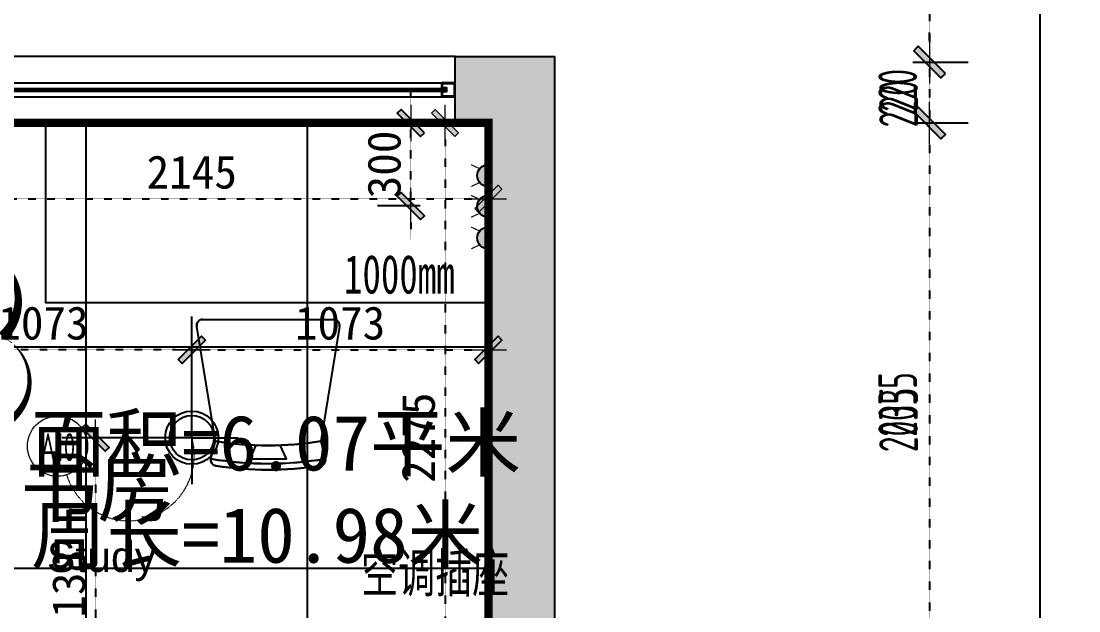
# Model space of a CAD drawing. Header units: millimetres. Extents: x -23568 to 99064, y -162914 to -58422.
# Drawn here: x 26095 to 29919, y -63049 to -60918 of the extents above; entities that cross this region are included whole.
import ezdxf
from ezdxf.enums import TextEntityAlignment as Align

# ---------------------------------------------------------------- set-up
doc = ezdxf.new("R2010")
doc.units = ezdxf.units.MM
doc.header["$LTSCALE"] = 0.01
doc.linetypes.add('ACAD_ISO03W100', pattern=[30, 12, -18])
doc.linetypes.add('HIDDEN', pattern=[9.525, 6.35, -3.175])
for name, color, linetype in [('AREA', 1, 'Continuous'), ('FC-【地面材质】', 250, 'Continuous'), ('FF-FURN【平面家具】', 51, 'Continuous'), ('FF-Win【窗】', 60, 'Continuous'), ('IFF-Furn', 51, 'Continuous'), ('LG-【灯具】', 22, 'Continuous'), ('P13-文字说明', 51, 'Continuous'), ('RC-Dim【灯具尺寸】', 2, 'Continuous'), ('RC-FUN【家具参考线】', 250, 'ACAD_ISO03W100'), ('WALL-【原始墙体】', 6, 'Continuous'), ('X▲【插座定位】', 30, 'Continuous')]:
    doc.layers.add(name, color=color, linetype=linetype)
for name, color, linetype, lineweight in [('FF-Dim【平面家具尺】', 44, 'Continuous', 0), ('Q◆【 新建墙体填充】', 51, 'Continuous', 0), ('X▲【平面开关】', 31, 'Continuous', 0)]:
    doc.layers.add(name, color=color, linetype=linetype, lineweight=lineweight)
doc.styles.add('Arial', font='arial.ttf')
doc.styles.add('CCD_DIM', font='ARCHS.SHX', dxfattribs={"width": 0.7})
doc.styles.add('中文字体', font='', dxfattribs={"width": 0.7})
doc.styles.add('宋体', font='')
doc.styles.add('幼圆', font='SIMYOU.TTF')
doc.styles.add('黑体', font='simhei.ttf')
doc.styles.get('中文字体').set_extended_font_data('SimSun')
doc.styles.get('宋体').set_extended_font_data('SimSun')
doc.linetypes.add('ZIGZAG', pattern='A,0.00254,-5.08,[131,ltypeshp.shx,S=5.08,R=0,X=-5.08,Y=0],-10.16,[131,ltypeshp.shx,S=5.08,R=180,X=5.08,Y=0],-5.08', length=20.32254)
doc.dimstyles.new('知乐家-尺寸1：60', dxfattribs={"dimscale": 60, "dimtxt": 2, "dimasz": 1, "dimexe": 2, "dimexo": 2, "dimgap": 0.6, "dimtad": 1, "dimdec": 0, "dimdsep": 46, "dimtxsty": '宋体', "dimblk": 'WS-cj', "dimcen": 1, "dimclrd": 44, "dimclre": 44, "dimclrt": 2, "dimadec": 0, "dimazin": 2, "dimtfac": 1, "dimtdec": 4, "dimtix": 1, "dimtmove": 2, "dimatfit": 3, "dimldrblk": 'CCD_Leader_Arrow', "dimfxl": 0, "dimtolj": 1, "dimarcsym": 0})
doc.dimstyles.new('鹿白1：70', dxfattribs={"dimscale": 70, "dimtxt": 2, "dimasz": 1, "dimexe": 2, "dimexo": 2, "dimgap": 0.6, "dimtad": 1, "dimdec": 0, "dimrnd": 5, "dimdsep": 46, "dimtxsty": 'CCD_DIM', "dimblk": 'WS-cj', "dimcen": 1, "dimclrd": 44, "dimclre": 44, "dimclrt": 2, "dimadec": 0, "dimazin": 2, "dimtfac": 1, "dimtdec": 0, "dimtix": 1, "dimtmove": 2, "dimatfit": 3, "dimldrblk": 'CCD_Leader_Arrow', "dimfxl": 0, "dimtolj": 1, "dimarcsym": 0})

# ---------------------------------------------------------------- blocks, each defined once
blk = doc.blocks.new('8686')
at = {"layer": 'RC-FUN【家具参考线】'}
h = blk.add_hatch(color=250, dxfattribs=at)
h.dxf.hatch_style = 1
h.paths.add_polyline_path([(137729.7, -326943.4), (137369.7, -326943.4), (137369.7, -327183.4), (137489.7, -327183.4), (137489.7, -329458.4), (136549.7, -329458.4), (136549.7, -329698.4), (137729.7, -329698.4)])
at = {"layer": 'RC-FUN【家具参考线】', "color": 250}
for p, q in [((137369.7, -326943.4), (134854.7, -326943.4)), ((137369.7, -327183.4), (137369.7, -326943.4)), ((137369.7, -326943.4), (137729.7, -326943.4)), ((137729.7, -329698.4), (137729.7, -326943.4)), ((134904.7, -327038.4), (137319.7, -327038.4)), ((134904.7, -327058.4), (137319.7, -327058.4)), ((137369.7, -327038.4), (137319.7, -327038.4)), ((137319.7, -327038.4), (137319.7, -327058.4)), ((137319.7, -327058.4), (137334.7, -327058.4)), ((137366.7, -327041.4), (137322.7, -327041.4)), ((137322.7, -327041.4), (137322.7, -327055.4)), ((137322.7, -327055.4), (137337.7, -327055.4)), ((137334.7, -327058.4), (137334.7, -327068.4)), ((137337.7, -327055.4), (137337.7, -327071.4)), ((137366.7, -327085.4), (137366.7, -327041.4)), ((137369.7, -327088.4), (137369.7, -327038.4)), ((134904.7, -327068.4), (137319.7, -327068.4)), ((134904.7, -327088.4), (137319.7, -327088.4)), ((137334.7, -327068.4), (137319.7, -327068.4)), ((137319.7, -327068.4), (137319.7, -327088.4)), ((137319.7, -327088.4), (137369.7, -327088.4)), ((137337.7, -327071.4), (137322.7, -327071.4)), ((137322.7, -327071.4), (137322.7, -327085.4)), ((137322.7, -327085.4), (137366.7, -327085.4)), ((137369.7, -327183.4), (134854.7, -327183.4)), ((135889.7, -327833.4), (135889.7, -327183.4)), ((135889.7, -327183.4), (137489.7, -327183.4)), ((137489.7, -327183.4), (137369.7, -327183.4)), ((137489.7, -329458.4), (137489.7, -327183.4)), ((137489.7, -327183.4), (137489.7, -327833.4)), ((137489.7, -327833.4), (135889.7, -327833.4))]:
    blk.add_line(p, q, dxfattribs=at)
at = {"layer": 'RC-FUN【家具参考线】', "color": 250, "linetype": 'ZIGZAG'}
blk.add_line((134889.7, -327063.4), (137334.7, -327063.4), dxfattribs=at)
at = {"layer": 'RC-FUN【家具参考线】', "color": 250, "linetype": 'Continuous'}
for p, q in [((136457, -327893.2), (136929.2, -327893.2)), ((136502.5, -328333.7), (136435.3, -327918.7)), ((136950.9, -327918.7), (136883.7, -328333.7)), ((136486.3, -328397.5), (136502.5, -328333.7)), ((136649.1, -328348.3), (136627.1, -328397.6)), ((136759.1, -328397.6), (136737.1, -328348.3)), ((136883.7, -328333.7), (136899.9, -328397.5)), ((136627.1, -328397.6), (136759.1, -328397.6))]:
    blk.add_line(p, q, dxfattribs=at)
for centre, radius, start, end in [((136457, -327915.2), 22, 90, 189.2002), ((136929.2, -327915.2), 22, 350.7998, 90), ((136693.1, -327160.2), 1188.9, 260.7773, 279.2227), ((136508, -328401.2), 22, 170.3358, 260.8812), ((136693.1, -327168.9), 1245.9, 260.4474, 279.5526), ((136878.2, -328401.2), 22, 279.1188, 9.6642), ((136693.1, -327174.5), 1262.6, 261.4111, 278.5889)]:
    blk.add_arc(centre, radius, start, end, dxfattribs=at)
blk = doc.blocks.new('WS-cj')
blk.add_hatch(color=2).paths.add_polyline_path([(0.588, 0.818), (-0.818, -0.588), (-0.588, -0.818), (0.818, 0.588)])
at = {"color": 2, "linetype": 'ByBlock', "lineweight": 0}
for p, q in [((-1.1, 0), (0, 0)), ((0, 0), (1.1, 0))]:
    blk.add_line(p, q, dxfattribs=at)
at = {"color": 2}
blk.add_lwpolyline([(0.588, 0.818), (-0.818, -0.588), (-0.588, -0.818), (0.818, 0.588)], close=True, dxfattribs=at)
blk = doc.blocks.new('*D249')
at = {"layer": 'Defpoints', "color": 0, "transparency": 16777216}
for p in [(29179.3, -59865.6), (29179.3, -61065.6), (29379.3, -61065.6)]:
    blk.add_point(p, dxfattribs=at)
at = {"layer": 'WALL-【原始墙体】', "color": 44, "lineweight": -2, "transparency": 16777216}
for p, q in [((29319.3, -59865.6), (29519.3, -59865.6)), ((29319.3, -61065.6), (29519.3, -61065.6))]:
    blk.add_line(p, q, dxfattribs=at)
at = {"layer": 'WALL-【原始墙体】', "color": 44, "linetype": 'ACAD_ISO03W100', "lineweight": -2, "transparency": 16777216}
blk.add_line((29379.3, -59935.6), (29379.3, -60995.6), dxfattribs=at)
at = {"layer": 'WALL-【原始墙体】', "color": 44, "lineweight": -2, "transparency": 16777216, "xscale": 70, "yscale": 70, "zscale": 70}
for p, rotation in [((29379.3, -59865.6), 90), ((29379.3, -61065.6), 270)]:
    blk.add_blockref('WS-cj', p, dxfattribs=dict(at, rotation=rotation))
at = {"layer": 'WALL-【原始墙体】', "color": 2, "transparency": 16777216, "insert": (29264.4, -60465.6), "char_height": 140, "attachment_point": 5, "rotation": 90, "style": 'CCD_DIM'}
blk.add_mtext('\\A1;1200', dxfattribs=at)
blk = doc.blocks.new('CCD_Leader_Arrow')
at = {"color": 50, "linetype": 'ByBlock'}
blk.add_line((0, 0), (-1, 0), dxfattribs=at)
for points in [[(-0.859, 0.668), (-0.597, 0.852), (-0.24, 0), (0, 0)], [(-0.859, -0.668), (-0.597, -0.852), (-0.24, 0), (0, 0)]]:
    blk.add_solid(points, dxfattribs=at)
blk = doc.blocks.new('*D250')
at = {"layer": 'Defpoints', "color": 0, "transparency": 16777216}
for p in [(29179.3, -61065.6), (29179.3, -61285.6), (29379.3, -61285.6)]:
    blk.add_point(p, dxfattribs=at)
at = {"layer": 'WALL-【原始墙体】', "color": 44, "linetype": 'ACAD_ISO03W100', "lineweight": -2, "transparency": 16777216}
for p, q in [((29379.3, -60995.6), (29379.3, -60925.6)), ((29379.3, -61065.6), (29379.3, -61285.6)), ((29379.3, -61355.6), (29379.3, -61425.6))]:
    blk.add_line(p, q, dxfattribs=at)
at = {"layer": 'WALL-【原始墙体】', "color": 44, "lineweight": -2, "transparency": 16777216}
for p, q in [((29319.3, -61065.6), (29519.3, -61065.6)), ((29319.3, -61285.6), (29519.3, -61285.6))]:
    blk.add_line(p, q, dxfattribs=at)
at = {"layer": 'WALL-【原始墙体】', "color": 44, "lineweight": -2, "transparency": 16777216, "xscale": 70, "yscale": 70, "zscale": 70}
for p, rotation in [((29379.3, -61065.6), 270), ((29379.3, -61285.6), 90)]:
    blk.add_blockref('WS-cj', p, dxfattribs=dict(at, rotation=rotation))
at = {"layer": 'WALL-【原始墙体】', "color": 2, "transparency": 16777216, "insert": (29264.4, -61175.6), "char_height": 140, "attachment_point": 5, "rotation": 90, "style": 'CCD_DIM'}
blk.add_mtext('\\A1;220', dxfattribs=at)
blk = doc.blocks.new('*D251')
at = {"layer": 'Defpoints', "color": 0, "transparency": 16777216}
for p in [(29179.3, -61285.6), (29179.3, -63320.6), (29379.3, -63320.6)]:
    blk.add_point(p, dxfattribs=at)
at = {"layer": 'WALL-【原始墙体】', "color": 44, "lineweight": -2, "transparency": 16777216}
for p, q in [((29319.3, -61285.6), (29519.3, -61285.6)), ((29319.3, -63320.6), (29519.3, -63320.6))]:
    blk.add_line(p, q, dxfattribs=at)
at = {"layer": 'WALL-【原始墙体】', "color": 44, "linetype": 'ACAD_ISO03W100', "lineweight": -2, "transparency": 16777216}
blk.add_line((29379.3, -61355.6), (29379.3, -63250.6), dxfattribs=at)
at = {"layer": 'WALL-【原始墙体】', "color": 44, "lineweight": -2, "transparency": 16777216, "xscale": 70, "yscale": 70, "zscale": 70}
for p, rotation in [((29379.3, -61285.6), 90), ((29379.3, -63320.6), 270)]:
    blk.add_blockref('WS-cj', p, dxfattribs=dict(at, rotation=rotation))
at = {"layer": 'WALL-【原始墙体】', "color": 2, "transparency": 16777216, "insert": (29264.4, -62303.1), "char_height": 140, "attachment_point": 5, "rotation": 90, "style": 'CCD_DIM'}
blk.add_mtext('\\A1;2035', dxfattribs=at)
blk = doc.blocks.new('*D268')
at = {"layer": 'Defpoints', "color": 0, "transparency": 16777216}
for p in [(29179.3, -59865.6), (29779.3, -59865.6), (29179.3, -67695.6)]:
    blk.add_point(p, dxfattribs=at)
at = {"layer": 'WALL-【原始墙体】', "color": 44, "lineweight": -2, "transparency": 16777216}
for p, q in [((29429.3, -59865.6), (29919.3, -59865.6)), ((29779.3, -67625.6), (29779.3, -59935.6)), ((29429.3, -67695.6), (29919.3, -67695.6))]:
    blk.add_line(p, q, dxfattribs=at)
at = {"layer": 'WALL-【原始墙体】', "color": 44, "lineweight": -2, "transparency": 16777216, "xscale": 70, "yscale": 70, "zscale": 70}
for p, rotation in [((29779.3, -59865.6), 90), ((29779.3, -67695.6), 270)]:
    blk.add_blockref('WS-cj', p, dxfattribs=dict(at, rotation=rotation))
at = {"layer": 'WALL-【原始墙体】', "color": 2, "transparency": 16777216, "insert": (29664.4, -63780.6), "char_height": 140, "attachment_point": 5, "rotation": 90, "style": 'CCD_DIM'}
blk.add_mtext('\\A1;7830', dxfattribs=at)
blk = doc.blocks.new('*U168')
at = {"color": 250, "linetype": 'ZIGZAG'}
blk.add_line((25, 414.8), (25, -2030.2), dxfattribs=at)
at = {"layer": 'FF-Win【窗】', "color": 136}
for p, q in [((0, 399.8), (0, -2015.2)), ((50, 399.8), (50, -2015.2))]:
    blk.add_line(p, q, dxfattribs=at)
at = {"layer": 'FF-Win【窗】'}
for p, q in [((20, 399.8), (20, -2015.2)), ((30, 399.8), (30, -2015.2))]:
    blk.add_line(p, q, dxfattribs=at)
for points in [[(0, 449.8), (0, 399.8), (20, 399.8), (20, 414.8), (30, 414.8), (30, 399.8), (50, 399.8), (50, 449.8)], [(50, -2065.2), (50, -2015.2), (30, -2015.2), (30, -2030.2), (20, -2030.2), (20, -2015.2), (0, -2015.2), (0, -2065.2)]]:
    blk.add_lwpolyline(points, close=True, dxfattribs=at)
at = {"layer": 'FF-Win【窗】', "color": 136}
for points in [[(3, 446.8), (3, 402.8), (17, 402.8), (17, 417.8), (33, 417.8), (33, 402.8), (47, 402.8), (47, 446.8)], [(47, -2062.2), (47, -2018.2), (33, -2018.2), (33, -2033.2), (17, -2033.2), (17, -2018.2), (3, -2018.2), (3, -2062.2)]]:
    blk.add_lwpolyline(points, close=True, dxfattribs=at)
blk = doc.blocks.new('做成ACAD TuKuai0062')
at = {"linetype": 'Continuous'}
blk.add_lwpolyline([(-214.6, 0), (214.6, 0, 0.462066), (234.3, 23.2), (173.2, 400.5), (188, 458.5, 0.417004), (171.4, 481.6, 0.075093), (-171.4, 481.6, 0.417004), (-188, 458.5), (-173.2, 400.5), (-234.3, 23.2, 0.462066), (-214.6, 0, -3.995659)], format="xyb", dxfattribs=at)
at = {"color": 57, "linetype": 'Continuous'}
blk.add_lwpolyline([(-40, 413.7), (-60, 458.5), (60, 458.5), (40, 413.7)], dxfattribs=at)
blk.add_arc((0, -658.5), 1132.7, 80.4474, 99.5526, dxfattribs=at)
at = {"linetype": 'Continuous'}
blk.add_arc((0, -666.4), 1080.9, 80.7773, 99.2227, dxfattribs=at)
blk = doc.blocks.new('*D293')
at = {"layer": 'Defpoints', "color": 0, "transparency": 16777216}
for p in [(27784.3, -61285.6), (27627.7, -63560.6), (27784.3, -63560.6)]:
    blk.add_point(p, dxfattribs=at)
at = {"layer": 'FF-Dim【平面家具尺】', "color": 44, "lineweight": -2, "transparency": 16777216}
for p, q in [((27664.3, -61285.6), (27507.7, -61285.6)), ((27664.3, -63560.6), (27507.7, -63560.6))]:
    blk.add_line(p, q, dxfattribs=at)
at = {"layer": 'FF-Dim【平面家具尺】', "color": 44, "linetype": 'ACAD_ISO03W100', "lineweight": -2, "transparency": 16777216}
blk.add_line((27627.7, -61345.6), (27627.7, -63500.6), dxfattribs=at)
at = {"layer": 'FF-Dim【平面家具尺】', "color": 44, "lineweight": -2, "transparency": 16777216, "xscale": 60, "yscale": 60, "zscale": 60}
for p, rotation in [((27627.7, -61285.6), 90), ((27627.7, -63560.6), 270)]:
    blk.add_blockref('WS-cj', p, dxfattribs=dict(at, rotation=rotation))
at = {"layer": 'FF-Dim【平面家具尺】', "color": 2, "transparency": 16777216, "insert": (27531.7, -62423.1), "char_height": 120, "attachment_point": 5, "rotation": 90, "style": '宋体'}
blk.add_mtext('\\A1;2275', dxfattribs=at)
blk = doc.blocks.new('*D358')
at = {"layer": 'Defpoints', "color": 0, "transparency": 16777216}
for p in [(25639.3, -61285.6), (27784.3, -61285.6), (27784.3, -61559.7)]:
    blk.add_point(p, dxfattribs=at)
at = {"layer": 'Q◆【 新建墙体填充】', "color": 44, "lineweight": -2, "transparency": 16777216}
for p, q in [((25639.3, -61405.6), (25639.3, -61679.7)), ((27784.3, -61405.6), (27784.3, -61679.7))]:
    blk.add_line(p, q, dxfattribs=at)
at = {"layer": 'Q◆【 新建墙体填充】', "color": 44, "linetype": 'ACAD_ISO03W100', "lineweight": -2, "transparency": 16777216}
blk.add_line((25699.3, -61559.7), (27724.3, -61559.7), dxfattribs=at)
at = {"layer": 'Q◆【 新建墙体填充】', "color": 44, "lineweight": -2, "transparency": 16777216, "xscale": 60, "yscale": 60, "zscale": 60, "rotation": 180}
blk.add_blockref('WS-cj', (25639.3, -61559.7), dxfattribs=at)
at = {"layer": 'Q◆【 新建墙体填充】', "color": 44, "lineweight": -2, "transparency": 16777216, "xscale": 60, "yscale": 60, "zscale": 60}
blk.add_blockref('WS-cj', (27784.3, -61559.7), dxfattribs=at)
at = {"layer": 'Q◆【 新建墙体填充】', "color": 2, "transparency": 16777216, "insert": (26711.8, -61463.7), "char_height": 120, "attachment_point": 5, "style": '宋体'}
blk.add_mtext('\\A1;2145', dxfattribs=at)
blk = doc.blocks.new('鹿白03312032')
at = {"layer": 'LG-【灯具】'}
for q in [(262.8, 525.6), (0, 262.8), (262.8, 0), (525.6, 262.8)]:
    blk.add_line((262.8, 262.8), q, dxfattribs=at)
at = {"layer": 'LG-【灯具】', "color": 2}
blk.add_circle((262.8, 262.8), 150.2, dxfattribs=at)
at = {"layer": 'LG-【灯具】', "color": 1}
blk.add_circle((262.8, 262.8), 125.1, dxfattribs=at)
blk = doc.blocks.new('*D401')
at = {"layer": 'Defpoints', "color": 0, "transparency": 16777216}
for p in [(25639.3, -62105.3), (25639.3, -62423.1), (26711.8, -62423.1)]:
    blk.add_point(p, dxfattribs=at)
at = {"layer": 'RC-Dim【灯具尺寸】', "color": 44, "lineweight": -2, "transparency": 16777216}
for p, q in [((25639.3, -62303.1), (25639.3, -61985.3)), ((26711.8, -62303.1), (26711.8, -61985.3))]:
    blk.add_line(p, q, dxfattribs=at)
at = {"layer": 'RC-Dim【灯具尺寸】', "color": 44, "linetype": 'ACAD_ISO03W100', "lineweight": -2, "transparency": 16777216}
blk.add_line((26651.8, -62105.3), (25699.3, -62105.3), dxfattribs=at)
at = {"layer": 'RC-Dim【灯具尺寸】', "color": 44, "lineweight": -2, "transparency": 16777216, "xscale": 60, "yscale": 60, "zscale": 60, "rotation": 180}
blk.add_blockref('WS-cj', (25639.3, -62105.3), dxfattribs=at)
at = {"layer": 'RC-Dim【灯具尺寸】', "color": 44, "lineweight": -2, "transparency": 16777216, "xscale": 60, "yscale": 60, "zscale": 60}
blk.add_blockref('WS-cj', (26711.8, -62105.3), dxfattribs=at)
at = {"layer": 'RC-Dim【灯具尺寸】', "color": 2, "transparency": 16777216, "insert": (26175.5, -62009.3), "char_height": 120, "attachment_point": 5, "style": '宋体'}
blk.add_mtext('\\A1;1073', dxfattribs=at)
blk = doc.blocks.new('*D402')
at = {"layer": 'Defpoints', "color": 0, "transparency": 16777216}
for p in [(27784.3, -62105.3), (26711.8, -62423.1), (27784.3, -62423.1)]:
    blk.add_point(p, dxfattribs=at)
at = {"layer": 'RC-Dim【灯具尺寸】', "color": 44, "lineweight": -2, "transparency": 16777216}
for p, q in [((26711.8, -62303.1), (26711.8, -61985.3)), ((27784.3, -62303.1), (27784.3, -61985.3))]:
    blk.add_line(p, q, dxfattribs=at)
at = {"layer": 'RC-Dim【灯具尺寸】', "color": 44, "linetype": 'ACAD_ISO03W100', "lineweight": -2, "transparency": 16777216}
blk.add_line((26771.8, -62105.3), (27724.3, -62105.3), dxfattribs=at)
at = {"layer": 'RC-Dim【灯具尺寸】', "color": 44, "lineweight": -2, "transparency": 16777216, "xscale": 60, "yscale": 60, "zscale": 60, "rotation": 180}
blk.add_blockref('WS-cj', (26711.8, -62105.3), dxfattribs=at)
at = {"layer": 'RC-Dim【灯具尺寸】', "color": 44, "lineweight": -2, "transparency": 16777216, "xscale": 60, "yscale": 60, "zscale": 60}
blk.add_blockref('WS-cj', (27784.3, -62105.3), dxfattribs=at)
at = {"layer": 'RC-Dim【灯具尺寸】', "color": 2, "transparency": 16777216, "insert": (27248, -62009.3), "char_height": 120, "attachment_point": 5, "style": '宋体'}
blk.add_mtext('\\A1;1073', dxfattribs=at)
blk = doc.blocks.new('*D403')
at = {"layer": 'Defpoints', "color": 0, "transparency": 16777216}
for p in [(26711.8, -62423.1), (26363.5, -63560.6), (26716.8, -63560.6)]:
    blk.add_point(p, dxfattribs=at)
at = {"layer": 'RC-Dim【灯具尺寸】', "color": 44, "lineweight": -2, "transparency": 16777216}
for p, q in [((26591.8, -62423.1), (26243.5, -62423.1)), ((26596.8, -63560.6), (26243.5, -63560.6))]:
    blk.add_line(p, q, dxfattribs=at)
at = {"layer": 'RC-Dim【灯具尺寸】', "color": 44, "linetype": 'ACAD_ISO03W100', "lineweight": -2, "transparency": 16777216}
blk.add_line((26363.5, -62483.1), (26363.5, -63500.6), dxfattribs=at)
at = {"layer": 'RC-Dim【灯具尺寸】', "color": 44, "lineweight": -2, "transparency": 16777216, "xscale": 60, "yscale": 60, "zscale": 60}
for p, rotation in [((26363.5, -62423.1), 90), ((26363.5, -63560.6), 270)]:
    blk.add_blockref('WS-cj', p, dxfattribs=dict(at, rotation=rotation))
at = {"layer": 'RC-Dim【灯具尺寸】', "color": 2, "transparency": 16777216, "insert": (26267.5, -62991.9), "char_height": 120, "attachment_point": 5, "rotation": 90, "style": '宋体'}
blk.add_mtext('\\A1;1138', dxfattribs=at)
blk = doc.blocks.new('FFF')
at = {"layer": 'RC-FUN【家具参考线】'}
for points in [[(139142, -334735.4), (139043.6, -334637), (139027.5, -334653.1), (139125.9, -334751.5)], [(139142, -334735.4), (139043.6, -334637), (139027.5, -334653.1), (139125.9, -334751.5)], [(139027.5, -334873.1), (139125.9, -334971.5), (139142, -334955.4), (139043.6, -334857)], [(139027.5, -334873.1), (139125.9, -334971.5), (139142, -334955.4), (139043.6, -334857)]]:
    blk.add_hatch(color=250, dxfattribs=at).paths.add_polyline_path(points)
at = {"layer": 'RC-FUN【家具参考线】', "color": 250, "linetype": 'ACAD_ISO03W100'}
for p, q in [((139084.7, -333564.3), (139084.7, -334624.3)), ((139084.7, -334624.3), (139084.7, -334554.3)), ((139084.7, -334694.3), (139084.7, -334914.3)), ((139084.7, -334984.3), (139084.7, -335054.3)), ((139084.7, -334984.3), (139084.7, -336879.3))]:
    blk.add_line(p, q, dxfattribs=at)
at = {"layer": 'RC-FUN【家具参考线】', "color": 250}
for p, q in [((139484.7, -341254.3), (139484.7, -333564.3)), ((139024.7, -334694.3), (139224.7, -334694.3)), ((139024.7, -334694.3), (139224.7, -334694.3)), ((139024.7, -334914.3), (139224.7, -334914.3)), ((139024.7, -334914.3), (139224.7, -334914.3))]:
    blk.add_line(p, q, dxfattribs=at)
at = {"layer": 'RC-FUN【家具参考线】', "color": 250, "linetype": 'ByBlock', "lineweight": 0}
for p, q in [((139084.7, -334617.3), (139084.7, -334694.3)), ((139084.7, -334617.3), (139084.7, -334694.3)), ((139084.7, -334694.3), (139084.7, -334771.3)), ((139084.7, -334694.3), (139084.7, -334771.3)), ((139084.7, -334914.3), (139084.7, -334837.3)), ((139084.7, -334914.3), (139084.7, -334837.3)), ((139084.7, -334991.3), (139084.7, -334914.3)), ((139084.7, -334991.3), (139084.7, -334914.3))]:
    blk.add_line(p, q, dxfattribs=at)
at = {"layer": 'RC-FUN【家具参考线】', "color": 250}
for points in [[(139142, -334735.4), (139043.6, -334637), (139027.5, -334653.1), (139125.9, -334751.5)], [(139142, -334735.4), (139043.6, -334637), (139027.5, -334653.1), (139125.9, -334751.5)], [(139027.5, -334873.1), (139125.9, -334971.5), (139142, -334955.4), (139043.6, -334857)], [(139027.5, -334873.1), (139125.9, -334971.5), (139142, -334955.4), (139043.6, -334857)]]:
    blk.add_lwpolyline(points, close=True, dxfattribs=at)
at = {"layer": 'RC-FUN【家具参考线】', "color": 250, "style": 'CCD_DIM', "width": 0.7}
for s, p in [('220', (139042.7, -334930.3)), ('2035', (139042.7, -336104.4))]:
    blk.add_text(s, height=140, rotation=90, dxfattribs=at).set_placement(p)
blk = doc.blocks.new('A$C14176A33')
at = {"layer": 'X▲【插座定位】'}
h = blk.add_hatch(color=256, dxfattribs=at)
h.dxf.hatch_style = 1
h.paths.add_polyline_path([(3.13, 0, 1), (0.4, 0)])
blk.add_line((0.37, 0), (3.16, 0), dxfattribs=at)
at = {"layer": 'X▲【插座定位】', "const_width": 0.14}
for points in [[(0.91, 1.07), (0.42, 2.13)], [(2.62, 1.07), (3.11, 2.13)]]:
    blk.add_lwpolyline(points, dxfattribs=at)
at = {"layer": 'X▲【插座定位】'}
blk.add_arc((1.76, 0), 1.37, 0, 180, dxfattribs=at)
blk = doc.blocks.new('*D424')
at = {"layer": 'Defpoints', "color": 0, "transparency": 16777216}
for p in [(27503.8, -61285.6), (27658, -61285.6), (27658, -61585.6)]:
    blk.add_point(p, dxfattribs=at)
at = {"layer": 'X▲【插座定位】', "color": 44, "linetype": 'ACAD_ISO03W100', "lineweight": -2, "transparency": 16777216}
for p, q in [((27503.8, -61225.6), (27503.8, -61165.6)), ((27503.8, -61585.6), (27503.8, -61285.6)), ((27503.8, -61645.6), (27503.8, -61705.6))]:
    blk.add_line(p, q, dxfattribs=at)
at = {"layer": 'X▲【插座定位】', "color": 44, "lineweight": -2, "transparency": 16777216}
for p, q in [((27538, -61285.6), (27383.8, -61285.6)), ((27538, -61585.6), (27383.8, -61585.6))]:
    blk.add_line(p, q, dxfattribs=at)
at = {"layer": 'X▲【插座定位】', "color": 44, "lineweight": -2, "transparency": 16777216, "xscale": 60, "yscale": 60, "zscale": 60}
for p, rotation in [((27503.8, -61285.6), 270), ((27503.8, -61585.6), 90)]:
    blk.add_blockref('WS-cj', p, dxfattribs=dict(at, rotation=rotation))
at = {"layer": 'X▲【插座定位】', "color": 2, "transparency": 16777216, "insert": (27407.8, -61435.6), "char_height": 120, "attachment_point": 5, "rotation": 90, "style": '宋体'}
blk.add_mtext('\\A1;300', dxfattribs=at)
blk = doc.blocks.new('A$C7F4F494A')
at = {"layer": 'P13-文字说明', "color": 51, "style": '幼圆'}
blk.add_text('书房', height=135.84, dxfattribs=at).set_placement((200.9, 160.1), align=Align.CENTER)
at = {"layer": 'P13-文字说明', "color": 1, "style": 'Arial'}
blk.add_text('Study', height=73.73, dxfattribs=at).set_placement((79, 24.6))
blk = doc.blocks.new('*U209')
at = {"color": 7}
blk.add_blockref('A$C7F4F494A', (316.7, -7.8), dxfattribs=at)

msp = doc.modelspace()

# ---------------------------------------------------------------- hatches: boundary and pattern name
at = {"layer": 'FC-【地面材质】'}
h = msp.add_hatch(dxfattribs=at)
h.set_pattern_fill('_USER', color=8, scale=800, double=1, pattern_type=0)
h.set_pattern_definition([(0, (22329.3, -67695.6), (0, 800), []), (90, (22329.3, -67695.6), (-800, 5e-14), [])])
h.paths.add_polyline_path([(22329.3, -61320.6), (21764.3, -61320.6), (19709.3, -61320.6), (19229.3, -61320.6), (19229.3, -64015.6), (19229.3, -64065.6), (19129.3, -64065.6), (19129.3, -62995.6), (19014.3, -62995.6), (19014.3, -60765.6), (18814.3, -60765.6), (16329.3, -60765.6), (16124.3, -60765.6), (16124.3, -63960.6), (16124.3, -64075.6), (17124.3, -64075.6), (17124.3, -63475.6), (18124.3, -63475.6), (18124.3, -64175.6), (18024.3, -64175.6), (18024.3, -63575.6), (17224.3, -63575.6), (17224.3, -64075.6), (17224.3, -64175.6), (17224.3, -65475.6), (18014.3, -65475.6), (19129.3, -65475.6), (19129.3, -64915.6), (19229.3, -64915.6), (19229.3, -65025.6), (19229.3, -65605.6), (19229.3, -65725.6), (19229.3, -66275.6), (19129.3, -66275.6), (19129.3, -65575.6), (18014.3, -65575.6), (18014.3, -65725.6), (17564.3, -65725.6), (16724.3, -65725.6), (16724.3, -65875.6), (16724.3, -66070.6), (16119.3, -66070.6), (16119.3, -66240.6), (16119.3, -67300.6), (16119.3, -67470.6), (16724.3, -67470.6), (16724.3, -67670.6), (18354.3, -67670.6), (18354.3, -67000.6), (19014.3, -67000.6), (19229.3, -67000.6), (19229.3, -67695.6), (19699.3, -67695.6), (21069.3, -67695.6), (22149.3, -67695.6), (22329.3, -67695.6), (22329.3, -65290.6), (27489.3, -65290.6), (27489.3, -63800.6), (26844.3, -63800.6), (26689.3, -63800.6), (26689.3, -64250.6), (26539.3, -64250.6), (26539.3, -64130.6), (26589.3, -64130.6), (26589.3, -63560.6), (26844.3, -63560.6), (27784.3, -63560.6), (27784.3, -61285.6), (27664.3, -61285.6), (25639.3, -61285.6), (25639.3, -61385.6), (25639.3, -62830.6), (25139.3, -62830.6), (25139.3, -64130.6), (25689.3, -64130.6), (25689.3, -64250.6), (24989.3, -64250.6), (24989.3, -64130.6), (25039.3, -64130.6), (25039.3, -62730.6), (25539.3, -62730.6), (25539.3, -61385.6), (25039.3, -61385.6), (25039.3, -61285.6), (24719.3, -61285.6), (22544.3, -61285.6), (22544.3, -63550.6), (24089.3, -63550.6), (24089.3, -64130.6), (24139.3, -64130.6), (24139.3, -64250.6), (23989.3, -64250.6), (23989.3, -63650.6), (22429.3, -63650.6), (22429.3, -64250.6), (22329.3, -64250.6)])
at = {"layer": 'WALL-【原始墙体】'}
h = msp.add_hatch(color=8, dxfattribs=at)
h.dxf.hatch_style = 1
h.paths.add_polyline_path([(28024.3, -61045.6), (27664.3, -61045.6), (27664.3, -61285.6), (27784.3, -61285.6), (27784.3, -63560.6), (26844.3, -63560.6), (26844.3, -63800.6), (28024.3, -63800.6)])

# ---------------------------------------------------------------- linework, layer by layer
at = {"layer": 'AREA', "linetype": 'HIDDEN', "ltscale": 18, "const_width": 30}
msp.add_lwpolyline([(27784.3, -61285.6), (27664.3, -61285.6), (25639.3, -61285.6), (25639.3, -61385.6), (25639.3, -62830.6), (25139.3, -62830.6), (25139.3, -64130.6), (25689.3, -64130.6), (26539.3, -64130.6), (26589.3, -64130.6), (26589.3, -63560.6), (26844.3, -63560.6), (27784.3, -63560.6)], close=True, dxfattribs=at)
at = {"layer": 'FF-FURN【平面家具】', "color": 51}
msp.add_lwpolyline([(27784.3, -61285.6), (27784.3, -61935.6), (26184.3, -61935.6), (26184.3, -61285.6)], close=True, dxfattribs=at)
at = {"layer": 'Q◆【 新建墙体填充】', "color": 1}
msp.add_lwpolyline([(25500.6, -61748.1, 0, 38.4, -0.700208), (25500.6, -61748.1, 0, 38.4, -2.923286), (25855.9, -61748.1, 0, 38.4, -0.77209), (26027.8, -62058.2, 0, 38.4, -0.848308), (25919, -62395.5, 0, 38.4, 0.072738), (25919, -62750.7, 0, 38.4, -0.870658), (25563.7, -62750.7, 0, 38.4, -0.348203), (25500.6, -62458.6, 0, 38.4, -0.093618), (25500.6, -62103.4, 0, 38.4, -0.099291), (25500.6, -61748.1, 0, 38.4, -0.700208), (25500.6, -61748.1, 38.4, 38.4, -0.700208)], format="xyseb", dxfattribs=at)
at = {"layer": 'WALL-【原始墙体】', "color": 8}
for p, q in [((27664.3, -61045.6), (25149.3, -61045.6)), ((27664.3, -61285.6), (25149.3, -61285.6))]:
    msp.add_line(p, q, dxfattribs=at)
at = {"layer": 'WALL-【原始墙体】'}
for p, q in [((27664.3, -61285.6), (27664.3, -61045.6)), ((27664.3, -61045.6), (28024.3, -61045.6)), ((28024.3, -63800.6), (28024.3, -61045.6)), ((27784.3, -61285.6), (27664.3, -61285.6)), ((27784.3, -63560.6), (27784.3, -61285.6))]:
    msp.add_line(p, q, dxfattribs=at)
at = {"layer": 'X▲【平面开关】', "color": 2}
msp.add_circle((26226.3, -62453.7), 108.9, dxfattribs=at)
at = {"layer": 'X▲【平面开关】', "linetype": 'ACAD_ISO03W100', "ltscale": 3}
msp.add_arc((26484.6, -62487.3), 236.1, 197.3098, 15.7707, dxfattribs=at)

# ---------------------------------------------------------------- block references
for name, p in [('FFF', (-109705.4, 273628.7)), ('8686', (-109705.4, 265897.8))]:
    msp.add_blockref(name, p)
at = {"layer": 'FF-FURN【平面家具】', "xscale": -1.1, "yscale": 1.1, "zscale": 1.1, "rotation": 180}
msp.add_blockref('做成ACAD TuKuai0062', (26987.7, -61995.4), dxfattribs=at)
at = {"layer": 'IFF-Furn', "color": 51, "xscale": 1.5, "yscale": 1.5, "zscale": 1.5}
msp.add_blockref('*U209', (25594.2, -62933.9), dxfattribs=at)
at = {"layer": 'LG-【灯具】', "xscale": 0.6400000000000001, "yscale": 0.6400000000000001, "zscale": 0.6400000000000001}
msp.add_blockref('鹿白03312032', (26543.6, -62591.3), dxfattribs=at)
at = {"layer": 'WALL-【原始墙体】', "color": 8, "rotation": 90}
msp.add_blockref('*U168', (25599.1, -61190.6), dxfattribs=at)
at = {"layer": 'X▲【插座定位】', "color": 30, "ltscale": 0.5, "xscale": -29.22374429225496, "yscale": 29.22374429225496, "zscale": 29.22374429225496, "rotation": 90}
for p in [(27784.3, -61424.3), (27784.3, -61535.3), (27784.3, -61649.6)]:
    msp.add_blockref('A$C14176A33', p, dxfattribs=at)

# ---------------------------------------------------------------- texts
at = {"layer": 'AREA', "ltscale": 20, "insert": (26130.7, -62341.7), "char_height": 200, "attachment_point": 1, "style": '黑体'}
msp.add_mtext('面积=6.07平米^J周长=10.98米', dxfattribs=at)
at = {"layer": 'X▲【平面开关】', "color": 2, "style": 'CCD_DIM', "width": 0.7}
msp.add_text('A10', height=100.8, dxfattribs=at).set_placement((26227.5, -62507.8), align=Align.CENTER)
at = {"layer": 'X▲【插座定位】', "color": 30, "ltscale": 0.5, "style": '中文字体', "width": 0.7}
for s, p in [('1000mm', (27262.3, -61902.1, 0)), ('空调插座', (27324.5, -62981.8, 0))]:
    msp.add_text(s, height=140, dxfattribs=at).set_placement(p)

# ---------------------------------------------------------------- dimensions: what is measured, and where the dimension line sits
at = {"layer": 'FF-Dim【平面家具尺】'}
dim = msp.add_linear_dim(base=(27627.7, -63560.6), p1=(27784.3, -61285.6), p2=(27784.3, -63560.6), angle=90, dimstyle='知乐家-尺寸1：60', override={"dimfxl": 6, "dimarcsym": 1}, dxfattribs=at)
dim.commit()
dim.dimension.update_dxf_attribs({"geometry": '*D293', "text_midpoint": (27531.7, -62423.1)})
at = {"layer": 'Q◆【 新建墙体填充】'}
dim = msp.add_linear_dim(base=(27784.3, -61559.7), p1=(25639.3, -61285.6), p2=(27784.3, -61285.6), dimstyle='知乐家-尺寸1：60', override={"dimfxl": 6, "dimarcsym": 1}, dxfattribs=at)
dim.commit()
dim.dimension.update_dxf_attribs({"geometry": '*D358', "text_midpoint": (26711.8, -61463.7)})
at = {"layer": 'RC-Dim【灯具尺寸】'}
for base, p2, picture, middle in [((25639.2728871, -62105.3212273), (25639.2728871, -62423.1011461), '*D401', (26175.5228871, -62009.3212273)), ((27784.2728871, -62105.3212273), (27784.2728871, -62423.1011461), '*D402', (27248.0228871, -62009.3212273))]:
    dim = msp.add_linear_dim(base=base, p1=(26711.7728871, -62423.1011461), p2=p2, dimstyle='知乐家-尺寸1：60', override={"dimfxl": 6, "dimarcsym": 1}, dxfattribs=at)
    dim.commit()
    dim.dimension.update_dxf_attribs({"geometry": picture, "text_midpoint": middle})
dim = msp.add_linear_dim(base=(26363.4956175, -63560.6011461), p1=(26711.7728871, -62423.1011461), p2=(26716.7728871, -63560.6011461), angle=90, dimstyle='知乐家-尺寸1：60', override={"dimfxl": 6, "dimarcsym": 1}, dxfattribs=at)
dim.commit()
dim.dimension.update_dxf_attribs({"geometry": '*D403', "text_midpoint": (26267.4956175, -62991.8511461)})
at = {"layer": 'WALL-【原始墙体】'}
for base, p1, p2, picture, middle in [((29379.3, -61065.6), (29179.3, -59865.6), (29179.3, -61065.6), '*D249', (29264.4, -60465.6)), ((29379.3, -61285.6), (29179.3, -61065.6), (29179.3, -61285.6), '*D250', (29264.4, -61175.6)), ((29379.3, -63320.6), (29179.3, -61285.6), (29179.3, -63320.6), '*D251', (29264.4, -62303.1))]:
    dim = msp.add_linear_dim(base=base, p1=p1, p2=p2, angle=90, dimstyle='鹿白1：70', override={"dimfxl": 6, "dimarcsym": 1}, dxfattribs=at)
    dim.commit()
    dim.dimension.update_dxf_attribs({"geometry": picture, "text_midpoint": middle})
dim = msp.add_linear_dim(base=(29779.3, -59865.6), p1=(29179.3, -67695.6), p2=(29179.3, -59865.6), angle=90, dimstyle='鹿白1：70', dxfattribs=at)
dim.commit()
dim.dimension.update_dxf_attribs({"geometry": '*D268', "text_midpoint": (29664.4, -63780.6)})
at = {"layer": 'X▲【插座定位】'}
dim = msp.add_aligned_dim(p1=(27658, -61585.6), p2=(27658, -61285.6), distance=154.2, dimstyle='知乐家-尺寸1：60', override={"dimfxl": 6, "dimarcsym": 1}, dxfattribs=at)
dim.commit()
dim.dimension.update_dxf_attribs({"geometry": '*D424', "text_midpoint": (27407.8, -61435.6)})

doc.saveas('drawing.dxf')
